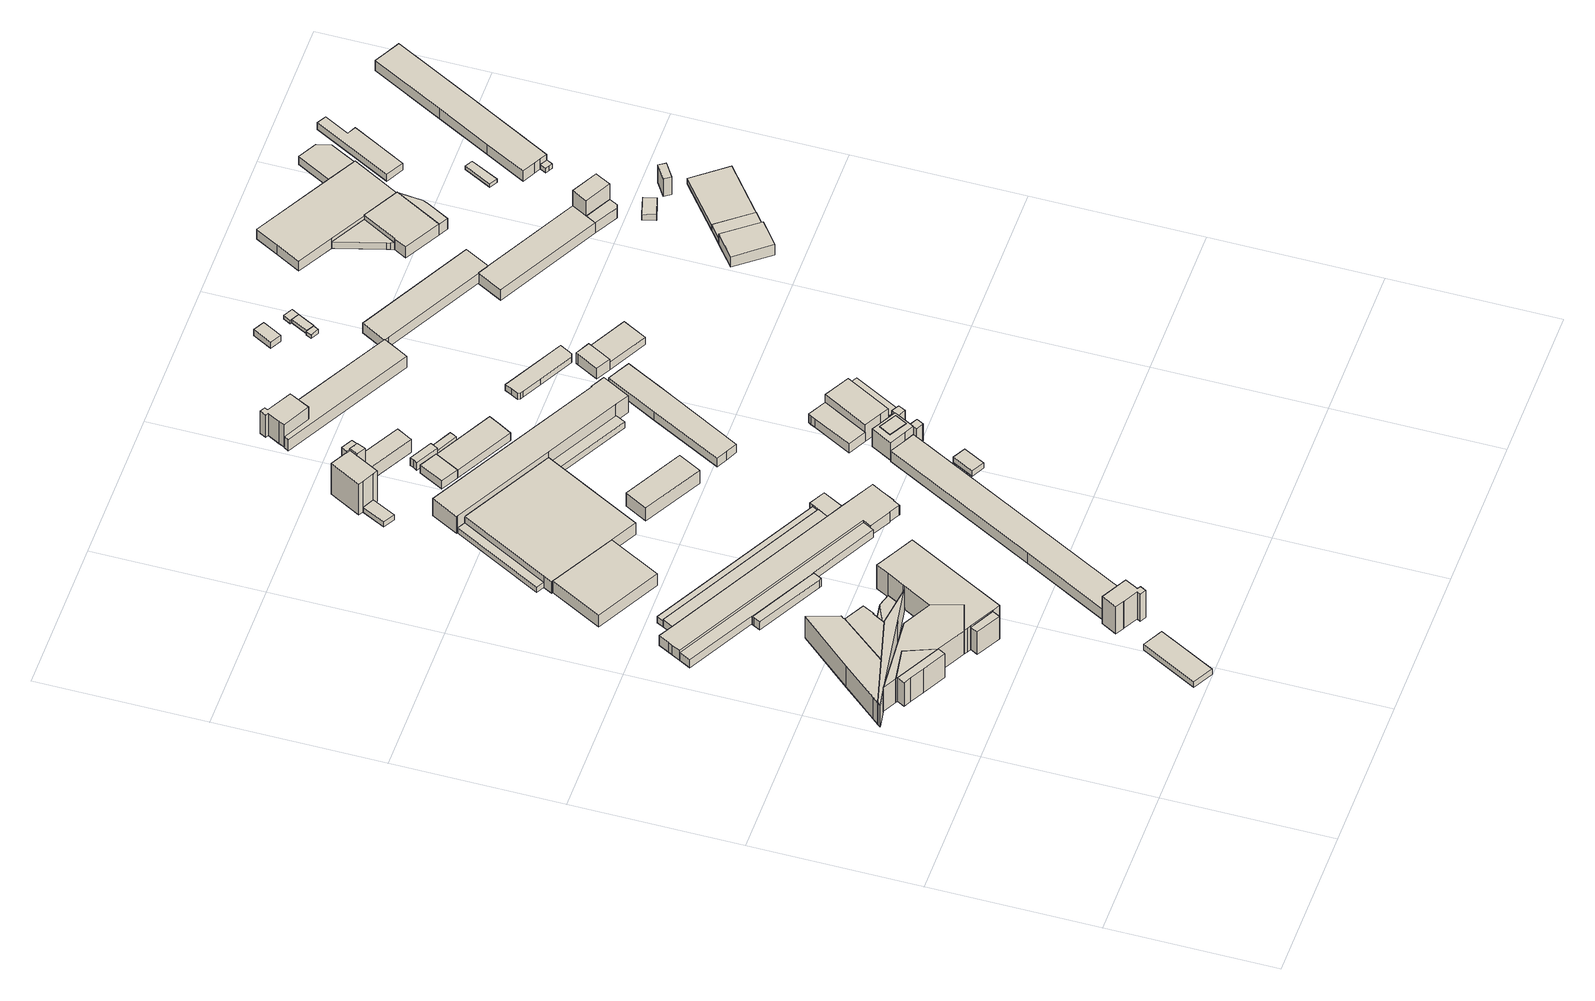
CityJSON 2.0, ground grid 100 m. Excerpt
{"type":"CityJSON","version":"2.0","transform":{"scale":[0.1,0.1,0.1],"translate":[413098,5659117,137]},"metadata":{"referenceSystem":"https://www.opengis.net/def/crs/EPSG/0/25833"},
"CityObjects":{
"building1":{"type":"Building","attributes":{"name":"Militärhistorisches Museum der Bundeswehr","Gemeindeschluessel":14612000,"QualitaetDacherkennung":100,"Geometrietyp2DReferenz":"3000","function":"31001_3034","roofType":"9999"},"children":["building1-1","building1-2","building1-3","building1-4","building1-5"]},
"building1-1":{"type":"BuildingPart","attributes":{"Dachtyp_tdc":"tdcPolyFlatRoof","Dachneigung":0,"QualitaetDacherkennung":100,"Geometrietyp2DReferenz":"3000","measuredHeight":17.05,"roofType":"1000"},"parents":["building1"],"geometry":[{"type":"Solid","lod":"1","boundaries":[[[[0,1,2,3,4,5]],[[6,7,8,9,10,11]],[[5,7,6,0]],[[4,8,7,5]],[[3,9,8,4]],[[2,10,9,3]],[[1,11,10,2]],[[0,6,11,1]]]]}]},
"building1-2":{"type":"BuildingPart","attributes":{"Dachtyp_tdc":"tdcLeanToRoof","Dachneigung":0,"QualitaetDacherkennung":100,"Geometrietyp2DReferenz":"3000","measuredHeight":15.99,"roofType":"2100"},"parents":["building1"],"geometry":[{"type":"Solid","lod":"1","boundaries":[[[[12,13,14,15,16,17]],[[18,19,20,21,22,23]],[[17,19,18,12]],[[16,20,19,17]],[[15,21,20,16]],[[14,22,21,15]],[[13,23,22,14]],[[12,18,23,13]]]]}]},
"building1-3":{"type":"BuildingPart","attributes":{"Dachtyp_tdc":"tdcLeanToRoof","Dachneigung":0,"QualitaetDacherkennung":100,"Geometrietyp2DReferenz":"3000","measuredHeight":16.74,"roofType":"2100"},"parents":["building1"],"geometry":[{"type":"Solid","lod":"1","boundaries":[[[[24,25,26,27,28,29,30,31]],[[32,33,34,35,36,37,38,39]],[[31,33,32,24]],[[30,34,33,31]],[[29,35,34,30]],[[28,36,35,29]],[[27,37,36,28]],[[26,38,37,27]],[[25,39,38,26]],[[24,32,39,25]]]]}]},
"building1-4":{"type":"BuildingPart","attributes":{"Dachtyp_tdc":"tdcLeanToRoof","Dachneigung":0,"QualitaetDacherkennung":100,"Geometrietyp2DReferenz":"3000","measuredHeight":1.2,"roofType":"2100"},"parents":["building1"],"geometry":[{"type":"Solid","lod":"1","boundaries":[[[[40,41,42,43,44]],[[45,46,47,48,49]],[[44,46,45,40]],[[43,47,46,44]],[[42,48,47,43]],[[41,49,48,42]],[[40,45,49,41]]]]}]},
"building1-5":{"type":"BuildingPart","attributes":{"Dachtyp_tdc":"tdcLeanToRoof","Dachneigung":0,"QualitaetDacherkennung":100,"Geometrietyp2DReferenz":"3000","measuredHeight":1.2,"roofType":"2100"},"parents":["building1"],"geometry":[{"type":"Solid","lod":"1","boundaries":[[[[50,51,52,40,44,53]],[[54,55,46,45,56,57]],[[53,55,54,50]],[[44,46,55,53]],[[40,45,46,44]],[[52,56,45,40]],[[51,57,56,52]],[[50,54,57,51]]]]}]},
"building2":{"type":"Building","attributes":{"Dachtyp_tdc":"tdcLeanToRoof","Gemeindeschluessel":14612000,"Dachneigung":0,"QualitaetDacherkennung":100,"Geometrietyp2DReferenz":"3000","measuredHeight":4.29,"function":"31001_2463","roofType":"2100"},"geometry":[{"type":"Solid","lod":"1","boundaries":[[[[58,59,60,61]],[[62,63,64,65]],[[61,63,62,58]],[[60,64,63,61]],[[59,65,64,60]],[[58,62,65,59]]]]}]},
"building3":{"type":"Building","attributes":{"name":"Militärhistorisches Museum der Bundeswehr","Gemeindeschluessel":14612000,"QualitaetDacherkennung":100,"Geometrietyp2DReferenz":"3000","function":"31001_3034","roofType":"9999"},"children":["building3-1","building3-2","building3-3","building3-4"]},
"building3-1":{"type":"BuildingPart","attributes":{"Dachtyp_tdc":"tdcGableRoof","Dachneigung":11.17,"QualitaetDacherkennung":100,"Geometrietyp2DReferenz":"3000","measuredHeight":19.89,"roofType":"3100"},"parents":["building3"],"geometry":[{"type":"Solid","lod":"1","boundaries":[[[[66,67,68,69,70,71,72,73,74,75]],[[76,77,78,79,80,81,82,83,84,85]],[[75,77,76,66]],[[74,78,77,75]],[[73,79,78,74]],[[72,80,79,73]],[[71,81,80,72]],[[70,82,81,71]],[[69,83,82,70]],[[68,84,83,69]],[[67,85,84,68]],[[66,76,85,67]]]]}]},
"building3-2":{"type":"BuildingPart","attributes":{"Dachtyp_tdc":"tdcGableRoof","Dachneigung":8.06,"QualitaetDacherkennung":100,"Geometrietyp2DReferenz":"3000","measuredHeight":18.03,"roofType":"3100"},"parents":["building3"],"geometry":[{"type":"Solid","lod":"1","boundaries":[[[[86,87,88,89,90]],[[91,92,93,94,95]],[[90,92,91,86]],[[89,93,92,90]],[[88,94,93,89]],[[87,95,94,88]],[[86,91,95,87]]]]}]},
"building3-3":{"type":"BuildingPart","attributes":{"Dachtyp_tdc":"tdcGableRoof","Dachneigung":14.39,"QualitaetDacherkennung":100,"Geometrietyp2DReferenz":"3000","measuredHeight":19.88,"roofType":"3100"},"parents":["building3"],"geometry":[{"type":"Solid","lod":"1","boundaries":[[[[96,97,98,74,71,99,100,101,102,103]],[[104,105,106,107,108,109,81,78,110,111]],[[103,105,104,96]],[[102,106,105,103]],[[101,107,106,102]],[[100,108,107,101]],[[99,109,108,100]],[[71,81,109,99]],[[74,78,81,71]],[[98,110,78,74]],[[97,111,110,98]],[[96,104,111,97]]]]}]},
"building3-4":{"type":"BuildingPart","attributes":{"Dachtyp_tdc":"tdcHipRoof","Dachneigung":13.46,"QualitaetDacherkennung":100,"Geometrietyp2DReferenz":"3000","measuredHeight":19.87,"roofType":"3200"},"parents":["building3"],"geometry":[{"type":"Solid","lod":"1","boundaries":[[[[112,113,114,115,116,117,118,119,120,102,99,100,121,122,123,124,125,126]],[[127,128,129,130,95,131,132,108,109,106,133,48,134,47,135,136,137,138]],[[126,128,127,112]],[[125,129,128,126]],[[124,130,129,125]],[[123,95,130,124]],[[122,131,95,123]],[[121,132,131,122]],[[100,108,132,121]],[[99,109,108,100]],[[102,106,109,99]],[[120,133,106,102]],[[119,48,133,120]],[[118,134,48,119]],[[117,47,134,118]],[[116,135,47,117]],[[115,136,135,116]],[[114,137,136,115]],[[113,138,137,114]],[[112,127,138,113]]]]}]},
"building4":{"type":"Building","attributes":{"Dachtyp_tdc":"tdcHipRoof","Gemeindeschluessel":14612000,"Dachneigung":55.74,"QualitaetDacherkennung":100,"Geometrietyp2DReferenz":"3000","measuredHeight":26.6,"function":"31001_9998","roofType":"3200"},"geometry":[{"type":"Solid","lod":"1","boundaries":[[[[139,140,141,142,143,144,145,146,147,148,149,150,151]],[[152,153,154,155,156,157,158,159,160,161,162,163,164]],[[151,153,152,139]],[[150,154,153,151]],[[149,155,154,150]],[[148,156,155,149]],[[147,157,156,148]],[[146,158,157,147]],[[145,159,158,146]],[[144,160,159,145]],[[143,161,160,144]],[[142,162,161,143]],[[141,163,162,142]],[[140,164,163,141]],[[139,152,164,140]]]]}]},
"building5":{"type":"Building","attributes":{"name":"Mandala Boulderhalle","Dachtyp_tdc":"tdcPolyFlatRoof","Gemeindeschluessel":14612000,"Dachneigung":0,"QualitaetDacherkennung":35,"Geometrietyp2DReferenz":"3000","measuredHeight":8.97,"function":"31001_3211","roofType":"1000"},"geometry":[{"type":"Solid","lod":"1","boundaries":[[[[165,166,167,168]],[[169,170,171,172]],[[168,170,169,165]],[[167,171,170,168]],[[166,172,171,167]],[[165,169,172,166]]]]}]},
"building6":{"type":"Building","attributes":{"Gemeindeschluessel":14612000,"QualitaetDacherkennung":100,"Geometrietyp2DReferenz":"3000","function":"31001_9998","roofType":"9999"},"children":["building6-1","building6-2","building6-3"]},
"building6-1":{"type":"BuildingPart","attributes":{"Dachtyp_tdc":"tdcGableRoof","Dachneigung":16.33,"QualitaetDacherkennung":100,"Geometrietyp2DReferenz":"3000","measuredHeight":9.62,"roofType":"3100"},"parents":["building6"],"geometry":[{"type":"Solid","lod":"1","boundaries":[[[[173,174,175,176,177,178,179,180,181,182,183,184,185,186,187,188,189,190,191,192]],[[193,194,195,196,197,198,199,200,201,202,203,204,205,206,207,208,209,210,211,212]],[[192,194,193,173]],[[191,195,194,192]],[[190,196,195,191]],[[189,197,196,190]],[[188,198,197,189]],[[187,199,198,188]],[[186,200,199,187]],[[185,201,200,186]],[[184,202,201,185]],[[183,203,202,184]],[[182,204,203,183]],[[181,205,204,182]],[[180,206,205,181]],[[179,207,206,180]],[[178,208,207,179]],[[177,209,208,178]],[[176,210,209,177]],[[175,211,210,176]],[[174,212,211,175]],[[173,193,212,174]]]]}]},
"building6-2":{"type":"BuildingPart","attributes":{"Dachtyp_tdc":"tdcPolyFlatRoof","Dachneigung":0,"QualitaetDacherkennung":100,"Geometrietyp2DReferenz":"3000","measuredHeight":5.98,"roofType":"1000"},"parents":["building6"],"geometry":[{"type":"Solid","lod":"1","boundaries":[[[[213,214,215,216,217,218,219,220,221,222,223,224,225,226,227]],[[228,229,230,231,232,233,234,235,236,237,238,239,240,241,242]],[[227,229,228,213]],[[226,230,229,227]],[[225,231,230,226]],[[224,232,231,225]],[[223,233,232,224]],[[222,234,233,223]],[[221,235,234,222]],[[220,236,235,221]],[[219,237,236,220]],[[218,238,237,219]],[[217,239,238,218]],[[216,240,239,217]],[[215,241,240,216]],[[214,242,241,215]],[[213,228,242,214]]]]}]},
"building6-3":{"type":"BuildingPart","attributes":{"Dachtyp_tdc":"tdcPolyFlatRoof","Dachneigung":0,"QualitaetDacherkennung":100,"Geometrietyp2DReferenz":"3000","measuredHeight":6,"roofType":"1000"},"parents":["building6"],"geometry":[{"type":"Solid","lod":"1","boundaries":[[[[243,244,245,246,223,222,221,247]],[[248,249,235,234,233,250,251,252]],[[247,249,248,243]],[[221,235,249,247]],[[222,234,235,221]],[[223,233,234,222]],[[246,250,233,223]],[[245,251,250,246]],[[244,252,251,245]],[[243,248,252,244]]]]}]},
"building7":{"type":"Building","attributes":{"Gemeindeschluessel":14612000,"QualitaetDacherkennung":100,"Geometrietyp2DReferenz":"3000","function":"31001_9998","roofType":"9999"},"children":["building7-1","building7-2"]},
"building7-1":{"type":"BuildingPart","attributes":{"Dachtyp_tdc":"tdcLeanToRoof","Dachneigung":0,"QualitaetDacherkennung":100,"Geometrietyp2DReferenz":"3000","measuredHeight":4.91,"roofType":"2100"},"parents":["building7"],"geometry":[{"type":"Solid","lod":"1","boundaries":[[[[253,254,255,256]],[[257,258,259,260]],[[256,258,257,253]],[[255,259,258,256]],[[254,260,259,255]],[[253,257,260,254]]]]}]},
"building7-2":{"type":"BuildingPart","attributes":{"Dachtyp_tdc":"tdcLeanToRoof","Dachneigung":0,"QualitaetDacherkennung":100,"Geometrietyp2DReferenz":"3000","measuredHeight":5.97,"roofType":"2100"},"parents":["building7"],"geometry":[{"type":"Solid","lod":"1","boundaries":[[[[261,262,263,264]],[[260,265,266,257]],[[264,265,260,261]],[[263,266,265,264]],[[262,257,266,263]],[[261,260,257,262]]]]}]},
"building8":{"type":"Building","attributes":{"Gemeindeschluessel":14612000,"Geometrietyp2DReferenz":"3000","function":"31001_2000","roofType":"9999"},"children":["building8-1","building8-2"]},
"building8-1":{"type":"BuildingPart","attributes":{"Dachtyp_tdc":"tdcPolyFlatRoof","Dachneigung":5.39,"QualitaetDacherkennung":80,"Geometrietyp2DReferenz":"3000","measuredHeight":4.21,"roofType":"2100"},"parents":["building8"],"geometry":[{"type":"Solid","lod":"1","boundaries":[[[[267,268,269,270]],[[271,272,273,274]],[[270,272,271,267]],[[269,273,272,270]],[[268,274,273,269]],[[267,271,274,268]]]]}]},
"building8-2":{"type":"BuildingPart","attributes":{"Dachtyp_tdc":"tdcPolyFlatRoof","Dachneigung":0,"QualitaetDacherkennung":32,"Geometrietyp2DReferenz":"3000","measuredHeight":8.88,"roofType":"1000"},"parents":["building8"],"geometry":[{"type":"Solid","lod":"1","boundaries":[[[[275,276,277,278,279,280,281,282]],[[271,274,283,284,285,286,287,288]],[[282,274,271,275]],[[281,283,274,282]],[[280,284,283,281]],[[279,285,284,280]],[[278,286,285,279]],[[277,287,286,278]],[[276,288,287,277]],[[275,271,288,276]]]]}]},
"building9":{"type":"Building","attributes":{"Dachtyp_tdc":"tdcGableRoof","Gemeindeschluessel":14612000,"Dachneigung":13.16,"QualitaetDacherkennung":100,"Geometrietyp2DReferenz":"3000","measuredHeight":9.13,"function":"31001_9998","roofType":"3100"},"geometry":[{"type":"Solid","lod":"1","boundaries":[[[[289,290,291,292,293,294,295,296,297]],[[298,299,300,301,302,303,304,305,306]],[[297,299,298,289]],[[296,300,299,297]],[[295,301,300,296]],[[294,302,301,295]],[[293,303,302,294]],[[292,304,303,293]],[[291,305,304,292]],[[290,306,305,291]],[[289,298,306,290]]]]}]},
"building10":{"type":"Building","attributes":{"Dachtyp_tdc":"tdcPolyFlatRoof","Gemeindeschluessel":14612000,"Dachneigung":0,"QualitaetDacherkennung":76,"Geometrietyp2DReferenz":"3000","measuredHeight":3.9,"function":"31001_2000","roofType":"1000"},"geometry":[{"type":"Solid","lod":"1","boundaries":[[[[307,308,309,310]],[[311,312,313,314]],[[310,312,311,307]],[[309,313,312,310]],[[308,314,313,309]],[[307,311,314,308]]]]}]},
"building11":{"type":"Building","attributes":{"Dachtyp_tdc":"tdcLeanToRoof","Gemeindeschluessel":14612000,"Dachneigung":0,"QualitaetDacherkennung":100,"Geometrietyp2DReferenz":"3000","measuredHeight":6.15,"function":"31001_9998","roofType":"2100"},"geometry":[{"type":"Solid","lod":"1","boundaries":[[[[315,316,317,264,318]],[[319,194,193,320,321]],[[318,194,319,315]],[[264,193,194,318]],[[317,320,193,264]],[[316,321,320,317]],[[315,319,321,316]]]]}]},
"building12":{"type":"Building","attributes":{"Gemeindeschluessel":14612000,"Geometrietyp2DReferenz":"3000","function":"31001_2000","roofType":"9999"},"children":["building12-1","building12-2","building12-3"]},
"building12-1":{"type":"BuildingPart","attributes":{"Dachtyp_tdc":"tdcPolyFlatRoof","Dachneigung":2.65,"QualitaetDacherkennung":34,"Geometrietyp2DReferenz":"3000","measuredHeight":24.98,"roofType":"2100"},"parents":["building12"],"geometry":[{"type":"Solid","lod":"1","boundaries":[[[[322,323,324,325,326]],[[327,328,329,330,331]],[[326,328,327,322]],[[325,329,328,326]],[[324,330,329,325]],[[323,331,330,324]],[[322,327,331,323]]]]}]},
"building12-2":{"type":"BuildingPart","attributes":{"Dachtyp_tdc":"tdcPolyFlatRoof","Dachneigung":2.75,"QualitaetDacherkennung":62,"Geometrietyp2DReferenz":"3000","measuredHeight":24.15,"roofType":"2100"},"parents":["building12"],"geometry":[{"type":"Solid","lod":"1","boundaries":[[[[332,333,334,335,336,337,338,339]],[[340,327,341,342,343,344,345,346]],[[339,327,340,332]],[[338,341,327,339]],[[337,342,341,338]],[[336,343,342,337]],[[335,344,343,336]],[[334,345,344,335]],[[333,346,345,334]],[[332,340,346,333]]]]}]},
"building12-3":{"type":"BuildingPart","attributes":{"Dachtyp_tdc":"tdcPolyFlatRoof","Dachneigung":3.02,"QualitaetDacherkennung":60,"Geometrietyp2DReferenz":"3000","measuredHeight":25.29,"roofType":"2100"},"parents":["building12"],"geometry":[{"type":"Solid","lod":"1","boundaries":[[[[347,348,349,350,351]],[[342,341,331,352,353]],[[351,341,342,347]],[[350,331,341,351]],[[349,352,331,350]],[[348,353,352,349]],[[347,342,353,348]]]]}]},
"building13":{"type":"Building","attributes":{"Dachtyp_tdc":"tdcGableRoof","Gemeindeschluessel":14612000,"Dachneigung":15.53,"QualitaetDacherkennung":88,"Geometrietyp2DReferenz":"3000","measuredHeight":11.52,"function":"31001_2000","roofType":"3100"},"geometry":[{"type":"Solid","lod":"1","boundaries":[[[[354,355,356,357]],[[358,359,360,361]],[[357,359,358,354]],[[356,360,359,357]],[[355,361,360,356]],[[354,358,361,355]]]]}]},
"building14":{"type":"Building","attributes":{"Dachtyp_tdc":"tdcGableRoof","Gemeindeschluessel":14612000,"Dachneigung":26.55,"QualitaetDacherkennung":59,"Geometrietyp2DReferenz":"3000","measuredHeight":7.59,"function":"31001_2000","roofType":"3100"},"geometry":[{"type":"Solid","lod":"1","boundaries":[[[[362,363,364,365]],[[366,367,368,369]],[[365,367,366,362]],[[364,368,367,365]],[[363,369,368,364]],[[362,366,369,363]]]]}]},
"building15":{"type":"Building","attributes":{"Dachtyp_tdc":"tdcFreeFormRoof","Gemeindeschluessel":14612000,"Dachneigung":11.73,"QualitaetDacherkennung":94,"Geometrietyp2DReferenz":"3000","measuredHeight":14.1,"function":"31001_2000","roofType":"5000"},"geometry":[{"type":"Solid","lod":"1","boundaries":[[[[370,371,372,373,374,375,376,377,378]],[[379,380,381,382,383,384,385,386,387]],[[378,380,379,370]],[[377,381,380,378]],[[376,382,381,377]],[[375,383,382,376]],[[374,384,383,375]],[[373,385,384,374]],[[372,386,385,373]],[[371,387,386,372]],[[370,379,387,371]]]]}]},
"building16":{"type":"Building","attributes":{"Dachtyp_tdc":"tdcPolyFlatRoof","Gemeindeschluessel":14612000,"Dachneigung":0,"QualitaetDacherkennung":78,"Geometrietyp2DReferenz":"3000","measuredHeight":10.18,"function":"31001_2000","roofType":"1000"},"geometry":[{"type":"Solid","lod":"1","boundaries":[[[[388,389,390,391,392,393,394,395]],[[396,397,398,399,400,401,402,403]],[[395,397,396,388]],[[394,398,397,395]],[[393,399,398,394]],[[392,400,399,393]],[[391,401,400,392]],[[390,402,401,391]],[[389,403,402,390]],[[388,396,403,389]]]]}]},
"building17":{"type":"Building","attributes":{"Dachtyp_tdc":"tdcGableRoof","Gemeindeschluessel":14612000,"Dachneigung":33.51,"QualitaetDacherkennung":76,"Geometrietyp2DReferenz":"3000","measuredHeight":6.59,"function":"31001_2000","roofType":"3100"},"geometry":[{"type":"Solid","lod":"1","boundaries":[[[[404,405,406,407,408,409,410,411]],[[412,413,414,415,416,417,418,419]],[[411,413,412,404]],[[410,414,413,411]],[[409,415,414,410]],[[408,416,415,409]],[[407,417,416,408]],[[406,418,417,407]],[[405,419,418,406]],[[404,412,419,405]]]]}]},
"building18":{"type":"Building","attributes":{"Dachtyp_tdc":"tdcLeanToRoof","Gemeindeschluessel":14612000,"Dachneigung":5.66,"QualitaetDacherkennung":100,"Geometrietyp2DReferenz":"3000","measuredHeight":4.51,"function":"31001_9998","roofType":"2100"},"geometry":[{"type":"Solid","lod":"1","boundaries":[[[[420,421,422,423]],[[424,425,426,427]],[[423,425,424,420]],[[422,426,425,423]],[[421,427,426,422]],[[420,424,427,421]]]]}]},
"building19":{"type":"Building","attributes":{"Dachtyp_tdc":"tdcFreeFormRoof","Gemeindeschluessel":14612000,"Dachneigung":15.39,"QualitaetDacherkennung":94,"Geometrietyp2DReferenz":"3000","measuredHeight":6.86,"function":"31001_2000","roofType":"5000"},"geometry":[{"type":"Solid","lod":"1","boundaries":[[[[428,429,430,431,432]],[[369,368,433,434,435]],[[432,368,369,428]],[[431,433,368,432]],[[430,434,433,431]],[[429,435,434,430]],[[428,369,435,429]]]]}]},
"building20":{"type":"Building","attributes":{"Dachtyp_tdc":"tdcPolyFlatRoof","Gemeindeschluessel":14612000,"Dachneigung":5.67,"QualitaetDacherkennung":81,"Geometrietyp2DReferenz":"3000","measuredHeight":5.1,"function":"31001_2000","roofType":"2100"},"geometry":[{"type":"Solid","lod":"1","boundaries":[[[[436,437,438,439]],[[440,384,383,441]],[[439,384,440,436]],[[438,383,384,439]],[[437,441,383,438]],[[436,440,441,437]]]]}]},
"building21":{"type":"Building","attributes":{"Dachtyp_tdc":"tdcPolyFlatRoof","Gemeindeschluessel":14612000,"Dachneigung":4.31,"QualitaetDacherkennung":81,"Geometrietyp2DReferenz":"3000","measuredHeight":3.49,"function":"31001_2000","roofType":"2100"},"geometry":[{"type":"Solid","lod":"1","boundaries":[[[[442,443,444,445,446]],[[447,448,449,450,451]],[[446,448,447,442]],[[445,449,448,446]],[[444,450,449,445]],[[443,451,450,444]],[[442,447,451,443]]]]}]},
"building22":{"type":"Building","attributes":{"Dachtyp_tdc":"tdcFreeFormRoof","Gemeindeschluessel":14612000,"Dachneigung":54.2,"QualitaetDacherkennung":43,"Geometrietyp2DReferenz":"3000","measuredHeight":23.35,"function":"31001_2000","roofType":"5000"},"geometry":[{"type":"Solid","lod":"1","boundaries":[[[[452,453,454,455,456,457,458,459,460]],[[461,462,463,464,465,466,467,468,469]],[[460,462,461,452]],[[459,463,462,460]],[[458,464,463,459]],[[457,465,464,458]],[[456,466,465,457]],[[455,467,466,456]],[[454,468,467,455]],[[453,469,468,454]],[[452,461,469,453]]]]}]},
"building23":{"type":"Building","attributes":{"Gemeindeschluessel":14612000,"QualitaetDacherkennung":100,"Geometrietyp2DReferenz":"3000","function":"31001_9998","roofType":"9999"},"children":["building23-1","building23-2","building23-3","building23-4"]},
"building23-1":{"type":"BuildingPart","attributes":{"Dachtyp_tdc":"tdcCutHipRoof","Dachneigung":0,"QualitaetDacherkennung":100,"Geometrietyp2DReferenz":"3000","measuredHeight":15.32,"roofType":"9999"},"parents":["building23"],"geometry":[{"type":"Solid","lod":"1","boundaries":[[[[470,471,472,473,474,475,476,477,478,479]],[[480,481,482,483,484,485,486,487,488,489]],[[479,481,480,470]],[[478,482,481,479]],[[477,483,482,478]],[[476,484,483,477]],[[475,485,484,476]],[[474,486,485,475]],[[473,487,486,474]],[[472,488,487,473]],[[471,489,488,472]],[[470,480,489,471]]]]}]},
"building23-2":{"type":"BuildingPart","attributes":{"Dachtyp_tdc":"tdcPyramidRoof","Dachneigung":15.28,"QualitaetDacherkennung":100,"Geometrietyp2DReferenz":"3000","measuredHeight":1.1,"roofType":"3500"},"parents":["building23"],"geometry":[{"type":"Solid","lod":"1","boundaries":[[[[490,491,492,493]],[[494,495,496,497]],[[493,495,494,490]],[[492,496,495,493]],[[491,497,496,492]],[[490,494,497,491]]]]}]},
"building23-3":{"type":"BuildingPart","attributes":{"Dachtyp_tdc":"tdcPyramidRoof","Dachneigung":34.06,"QualitaetDacherkennung":100,"Geometrietyp2DReferenz":"3000","measuredHeight":14.38,"roofType":"3500"},"parents":["building23"],"geometry":[{"type":"Solid","lod":"1","boundaries":[[[[476,475,474,498,499,500,501,502]],[[484,503,504,505,506,507,486,485]],[[502,503,484,476]],[[501,504,503,502]],[[500,505,504,501]],[[499,506,505,500]],[[498,507,506,499]],[[474,486,507,498]],[[475,485,486,474]],[[476,484,485,475]]]]}]},
"building23-4":{"type":"BuildingPart","attributes":{"Dachtyp_tdc":"tdcPyramidRoof","Dachneigung":34.48,"QualitaetDacherkennung":100,"Geometrietyp2DReferenz":"3000","measuredHeight":14.36,"roofType":"3500"},"parents":["building23"],"geometry":[{"type":"MultiSurface","lod":"1","boundaries":[[[508,472,509,510,511,512,513,508,473]],[[514,515,514,516,517,518,519,520,521]],[[473,515,514,508]],[[513,516,514,508]],[[512,517,516,513]],[[511,518,517,512]],[[510,519,518,511]],[[509,520,519,510]],[[472,521,520,509]],[[508,514,521,472]]]}]},
"building24":{"type":"Building","attributes":{"Dachtyp_tdc":"tdcLeanToRoof","Gemeindeschluessel":14612000,"Dachneigung":0,"QualitaetDacherkennung":100,"Geometrietyp2DReferenz":"3000","measuredHeight":6.89,"function":"31001_9998","roofType":"2100"},"geometry":[{"type":"Solid","lod":"1","boundaries":[[[[522,523,524,525,526,527]],[[528,529,530,531,532,533]],[[527,529,528,522]],[[526,530,529,527]],[[525,531,530,526]],[[524,532,531,525]],[[523,533,532,524]],[[522,528,533,523]]]]}]},
"building25":{"type":"Building","attributes":{"Dachtyp_tdc":"tdcGableRoof","Gemeindeschluessel":14612000,"Dachneigung":13.91,"QualitaetDacherkennung":52,"Geometrietyp2DReferenz":"3000","measuredHeight":7.28,"function":"31001_2000","roofType":"3100"},"geometry":[{"type":"Solid","lod":"1","boundaries":[[[[534,535,536,537,538,539,540,541,542,543]],[[544,545,546,547,548,549,550,551,552,553]],[[543,545,544,534]],[[542,546,545,543]],[[541,547,546,542]],[[540,548,547,541]],[[539,549,548,540]],[[538,550,549,539]],[[537,551,550,538]],[[536,552,551,537]],[[535,553,552,536]],[[534,544,553,535]]]]}]},
"building26":{"type":"Building","attributes":{"Dachtyp_tdc":"tdcGableRoof","Gemeindeschluessel":14612000,"Dachneigung":6.06,"QualitaetDacherkennung":100,"Geometrietyp2DReferenz":"3000","measuredHeight":13.35,"function":"31001_9998","roofType":"3100"},"geometry":[{"type":"Solid","lod":"1","boundaries":[[[[554,555,556,557,558,559]],[[560,529,528,561,562,563]],[[559,529,560,554]],[[558,528,529,559]],[[557,561,528,558]],[[556,562,561,557]],[[555,563,562,556]],[[554,560,563,555]]]]}]},
"building27":{"type":"Building","attributes":{"Dachtyp_tdc":"tdcFreeFormRoof","Gemeindeschluessel":14612000,"Dachneigung":13.75,"QualitaetDacherkennung":90,"Geometrietyp2DReferenz":"3000","measuredHeight":9.59,"function":"31001_2000","roofType":"5000"},"geometry":[{"type":"Solid","lod":"1","boundaries":[[[[564,565,566,567,568,569,570,571,572]],[[573,574,575,576,577,578,579,580,581]],[[572,574,573,564]],[[571,575,574,572]],[[570,576,575,571]],[[569,577,576,570]],[[568,578,577,569]],[[567,579,578,568]],[[566,580,579,567]],[[565,581,580,566]],[[564,573,581,565]]]]}]},
"building28":{"type":"Building","attributes":{"Dachtyp_tdc":"tdcLeanToRoof","Gemeindeschluessel":14612000,"Dachneigung":0,"QualitaetDacherkennung":100,"Geometrietyp2DReferenz":"3000","measuredHeight":8.38,"function":"31001_9998","roofType":"2100"},"geometry":[{"type":"Solid","lod":"1","boundaries":[[[[582,583,584,585,586]],[[587,588,589,590,591]],[[586,588,587,582]],[[585,589,588,586]],[[584,590,589,585]],[[583,591,590,584]],[[582,587,591,583]]]]}]},
"building29":{"type":"Building","attributes":{"Dachtyp_tdc":"tdcPolyFlatRoof","Gemeindeschluessel":14612000,"Dachneigung":2.64,"QualitaetDacherkennung":80,"Geometrietyp2DReferenz":"3000","measuredHeight":4.69,"function":"31001_2000","roofType":"2100"},"geometry":[{"type":"Solid","lod":"1","boundaries":[[[[592,593,594,595,596,597,598,599,600]],[[601,602,603,604,605,606,607,608,609]],[[600,602,601,592]],[[599,603,602,600]],[[598,604,603,599]],[[597,605,604,598]],[[596,606,605,597]],[[595,607,606,596]],[[594,608,607,595]],[[593,609,608,594]],[[592,601,609,593]]]]}]},
"building30":{"type":"Building","attributes":{"Dachtyp_tdc":"tdcFreeFormRoof","Gemeindeschluessel":14612000,"Dachneigung":10.06,"QualitaetDacherkennung":84,"Geometrietyp2DReferenz":"3000","measuredHeight":8.62,"function":"31001_2000","roofType":"5000"},"geometry":[{"type":"Solid","lod":"1","boundaries":[[[[610,611,612,613,614]],[[615,616,617,618,619]],[[614,616,615,610]],[[613,617,616,614]],[[612,618,617,613]],[[611,619,618,612]],[[610,615,619,611]]]]}]},
"building31":{"type":"Building","attributes":{"Dachtyp_tdc":"tdcGableRoof","Gemeindeschluessel":14612000,"Dachneigung":10.04,"QualitaetDacherkennung":62,"Geometrietyp2DReferenz":"3000","measuredHeight":6.48,"function":"31001_2000","roofType":"3100"},"geometry":[{"type":"Solid","lod":"1","boundaries":[[[[620,621,622,623]],[[624,615,619,625]],[[623,615,624,620]],[[622,619,615,623]],[[621,625,619,622]],[[620,624,625,621]]]]}]},
"building32":{"type":"Building","attributes":{"Dachtyp_tdc":"tdcGableRoof","Gemeindeschluessel":14612000,"Dachneigung":19.19,"QualitaetDacherkennung":87,"Geometrietyp2DReferenz":"3000","measuredHeight":5.52,"function":"31001_2000","roofType":"3100"},"geometry":[{"type":"Solid","lod":"1","boundaries":[[[[626,627,628,629]],[[630,631,632,633]],[[629,631,630,626]],[[628,632,631,629]],[[627,633,632,628]],[[626,630,633,627]]]]}]},
"building33":{"type":"Building","attributes":{"Dachtyp_tdc":"tdcPolyFlatRoof","Gemeindeschluessel":14612000,"Dachneigung":8.12,"QualitaetDacherkennung":65,"Geometrietyp2DReferenz":"3000","measuredHeight":3.43,"function":"31001_2000","roofType":"2100"},"geometry":[{"type":"Solid","lod":"1","boundaries":[[[[634,635,636,637,638]],[[639,640,641,642,643]],[[638,640,639,634]],[[637,641,640,638]],[[636,642,641,637]],[[635,643,642,636]],[[634,639,643,635]]]]}]},
"building34":{"type":"Building","attributes":{"Dachtyp_tdc":"tdcPolyFlatRoof","Gemeindeschluessel":14612000,"Dachneigung":7.78,"QualitaetDacherkennung":61,"Geometrietyp2DReferenz":"3000","measuredHeight":3,"function":"31001_2000","roofType":"2100"},"geometry":[{"type":"Solid","lod":"1","boundaries":[[[[644,645,646,647,648]],[[649,650,651,652,653]],[[648,650,649,644]],[[647,651,650,648]],[[646,652,651,647]],[[645,653,652,646]],[[644,649,653,645]]]]}]},
"building35":{"type":"Building","attributes":{"Dachtyp_tdc":"tdcPolyFlatRoof","Gemeindeschluessel":14612000,"Dachneigung":5.59,"QualitaetDacherkennung":65,"Geometrietyp2DReferenz":"3000","measuredHeight":3.03,"function":"31001_2000","roofType":"2100"},"geometry":[{"type":"Solid","lod":"1","boundaries":[[[[654,655,656,657,658]],[[659,660,661,652,651]],[[658,660,659,654]],[[657,661,660,658]],[[656,652,661,657]],[[655,651,652,656]],[[654,659,651,655]]]]}]},
"building36":{"type":"Building","attributes":{"Dachtyp_tdc":"tdcFreeFormRoof","Gemeindeschluessel":14612000,"Dachneigung":13.58,"QualitaetDacherkennung":82,"Geometrietyp2DReferenz":"3000","measuredHeight":8.54,"function":"31001_2000","roofType":"5000"},"geometry":[{"type":"Solid","lod":"1","boundaries":[[[[662,663,572,571,570,664,665,666,667]],[[668,669,670,671,672,673,674,675,676]],[[667,669,668,662]],[[666,670,669,667]],[[665,671,670,666]],[[664,672,671,665]],[[570,673,672,664]],[[571,674,673,570]],[[572,675,674,571]],[[663,676,675,572]],[[662,668,676,663]]]]}]},
"building37":{"type":"Building","attributes":{"Gemeindeschluessel":14612000,"Geometrietyp2DReferenz":"3000","function":"31001_2000","roofType":"9999"},"children":["building37-1","building37-2"]},
"building37-1":{"type":"BuildingPart","attributes":{"Dachtyp_tdc":"tdcGableRoof","Dachneigung":13.45,"QualitaetDacherkennung":90,"Geometrietyp2DReferenz":"3000","measuredHeight":9.14,"roofType":"3100"},"parents":["building37"],"geometry":[{"type":"Solid","lod":"1","boundaries":[[[[677,678,666,679]],[[680,681,682,683]],[[679,681,680,677]],[[666,682,681,679]],[[678,683,682,666]],[[677,680,683,678]]]]}]},
"building37-2":{"type":"BuildingPart","attributes":{"Dachtyp_tdc":"tdcPolyFlatRoof","Dachneigung":14.05,"QualitaetDacherkennung":63,"Geometrietyp2DReferenz":"3000","measuredHeight":8.79,"roofType":"2100"},"parents":["building37"],"geometry":[{"type":"Solid","lod":"1","boundaries":[[[[684,685,686,687,688]],[[680,689,690,691,692]],[[688,689,680,684]],[[687,690,689,688]],[[686,691,690,687]],[[685,692,691,686]],[[684,680,692,685]]]]}]},
"building38":{"type":"Building","attributes":{"Dachtyp_tdc":"tdcPolyFlatRoof","Gemeindeschluessel":14612000,"Dachneigung":0,"QualitaetDacherkennung":82,"Geometrietyp2DReferenz":"3000","measuredHeight":8.18,"function":"31001_2000","roofType":"1000"},"geometry":[{"type":"Solid","lod":"1","boundaries":[[[[693,694,695,696]],[[697,698,699,700]],[[696,698,697,693]],[[695,699,698,696]],[[694,700,699,695]],[[693,697,700,694]]]]}]},
"building39":{"type":"Building","attributes":{"Dachtyp_tdc":"tdcPolyFlatRoof","Gemeindeschluessel":14612000,"Dachneigung":0,"QualitaetDacherkennung":88,"Geometrietyp2DReferenz":"3000","measuredHeight":4.68,"function":"31001_2000","roofType":"1000"},"geometry":[{"type":"Solid","lod":"1","boundaries":[[[[701,702,703,704]],[[705,706,707,708]],[[704,706,705,701]],[[703,707,706,704]],[[702,708,707,703]],[[701,705,708,702]]]]}]},
"building40":{"type":"Building","attributes":{"Gemeindeschluessel":14612000,"Geometrietyp2DReferenz":"3000","function":"31001_2000","roofType":"9999"},"children":["building40-1","building40-2","building40-3","building40-4","building40-5"]},
"building40-1":{"type":"BuildingPart","attributes":{"Dachtyp_tdc":"tdcPolyFlatRoof","Dachneigung":3.05,"QualitaetDacherkennung":85,"Geometrietyp2DReferenz":"3000","measuredHeight":6.92,"roofType":"2100"},"parents":["building40"],"geometry":[{"type":"Solid","lod":"1","boundaries":[[[[709,710,711,712,713]],[[714,715,716,717,718]],[[712,715,714,713]],[[711,716,715,712]],[[710,717,716,711]],[[709,718,717,710]],[[713,714,718,709]]]]}]},
"building40-2":{"type":"BuildingPart","attributes":{"Dachtyp_tdc":"tdcPolyFlatRoof","Dachneigung":0,"QualitaetDacherkennung":20,"Geometrietyp2DReferenz":"3000","measuredHeight":8.27,"roofType":"1000"},"parents":["building40"],"geometry":[{"type":"Solid","lod":"1","boundaries":[[[[719,720,721,722,723,724]],[[725,726,727,728,729,730]],[[724,726,725,719]],[[723,727,726,724]],[[722,728,727,723]],[[721,729,728,722]],[[720,730,729,721]],[[719,725,730,720]]]]}]},
"building40-3":{"type":"BuildingPart","attributes":{"Dachtyp_tdc":"tdcPolyFlatRoof","Dachneigung":0,"QualitaetDacherkennung":50,"Geometrietyp2DReferenz":"3000","measuredHeight":5,"roofType":"1000"},"parents":["building40"],"geometry":[{"type":"Solid","lod":"1","boundaries":[[[[731,732,733,734,735]],[[736,737,738,739,740]],[[735,737,736,731]],[[734,738,737,735]],[[733,739,738,734]],[[732,740,739,733]],[[731,736,740,732]]]]}]},
"building40-4":{"type":"BuildingPart","attributes":{"Dachtyp_tdc":"tdcPolyFlatRoof","Dachneigung":0,"QualitaetDacherkennung":38,"Geometrietyp2DReferenz":"3000","measuredHeight":7.58,"roofType":"1000"},"parents":["building40"],"geometry":[{"type":"Solid","lod":"1","boundaries":[[[[741,742,743,744,745,746,747,748]],[[718,749,736,750,751,752,753,714]],[[748,718,714,741]],[[747,749,718,748]],[[746,736,749,747]],[[745,750,736,746]],[[744,751,750,745]],[[743,752,751,744]],[[742,753,752,743]],[[741,714,753,742]]]]}]},
"building40-5":{"type":"BuildingPart","attributes":{"Dachtyp_tdc":"tdcPolyFlatRoof","Dachneigung":0,"QualitaetDacherkennung":30,"Geometrietyp2DReferenz":"3000","measuredHeight":8.52,"roofType":"1000"},"parents":["building40"],"geometry":[{"type":"Solid","lod":"1","boundaries":[[[[754,755,756,757,758,759,760]],[[730,729,761,762,738,737,749]],[[760,729,730,754]],[[759,761,729,760]],[[758,762,761,759]],[[757,738,762,758]],[[756,737,738,757]],[[755,749,737,756]],[[754,730,749,755]]]]}]},
"building41":{"type":"Building","attributes":{"Dachtyp_tdc":"tdcFreeFormRoof","Gemeindeschluessel":14612000,"Dachneigung":56.58,"QualitaetDacherkennung":81,"Geometrietyp2DReferenz":"3000","measuredHeight":23.58,"function":"31001_9998","roofType":"5000"},"geometry":[{"type":"Solid","lod":"1","boundaries":[[[[763,764,765,766,767]],[[768,769,770,771,772]],[[767,769,768,763]],[[766,770,769,767]],[[765,771,770,766]],[[764,772,771,765]],[[763,768,772,764]]]]}]},
"building42":{"type":"Building","attributes":{"Gemeindeschluessel":14612000,"Dachtyp_tdc":"tdcGableRoof","Dachneigung":11.52,"QualitaetDacherkennung":11,"Geometrietyp2DReferenz":"3000","measuredHeight":5.44,"function":"31001_2000","roofType":"3100"},"geometry":[{"type":"Solid","lod":"1","boundaries":[[[[773,774,775,776]],[[777,778,779,780]],[[776,778,777,773]],[[775,779,778,776]],[[774,780,779,775]],[[773,777,780,774]]]]}]},
"building43":{"type":"Building","attributes":{"Dachtyp_tdc":"tdcPolyFlatRoof","Gemeindeschluessel":14612000,"Dachneigung":0,"QualitaetDacherkennung":42,"Geometrietyp2DReferenz":"3000","measuredHeight":4.27,"function":"31001_2000","roofType":"1000"},"geometry":[{"type":"Solid","lod":"1","boundaries":[[[[781,782,783,784]],[[785,705,708,786]],[[784,705,785,781]],[[783,708,705,784]],[[782,786,708,783]],[[781,785,786,782]]]]}]},
"building44":{"type":"Building","attributes":{"Dachtyp_tdc":"tdcFreeFormRoof","Gemeindeschluessel":14612000,"Dachneigung":61.06,"QualitaetDacherkennung":7,"Geometrietyp2DReferenz":"3000","measuredHeight":15.74,"function":"31001_2000","roofType":"5000"},"geometry":[{"type":"Solid","lod":"1","boundaries":[[[[787,788,789,790]],[[791,792,793,794]],[[790,792,791,787]],[[789,793,792,790]],[[788,794,793,789]],[[787,791,794,788]]]]}]},
"building45":{"type":"Building","attributes":{"Dachtyp_tdc":"tdcPolyFlatRoof","Gemeindeschluessel":14612000,"Dachneigung":6.16,"QualitaetDacherkennung":90,"Geometrietyp2DReferenz":"3000","measuredHeight":2.87,"function":"31001_2000","roofType":"2100"},"geometry":[{"type":"Solid","lod":"1","boundaries":[[[[795,796,797,798]],[[799,800,801,802]],[[798,800,799,795]],[[797,801,800,798]],[[796,802,801,797]],[[795,799,802,796]]]]}]},
"building46":{"type":"Building","attributes":{"Dachtyp_tdc":"tdcPolyFlatRoof","Gemeindeschluessel":14612000,"Dachneigung":9,"QualitaetDacherkennung":49,"Geometrietyp2DReferenz":"3000","measuredHeight":3.81,"function":"31001_2000","roofType":"2100"},"geometry":[{"type":"Solid","lod":"1","boundaries":[[[[803,804,805,806,807,808,809]],[[810,811,812,813,814,815,816]],[[809,811,810,803]],[[808,812,811,809]],[[807,813,812,808]],[[806,814,813,807]],[[805,815,814,806]],[[804,816,815,805]],[[803,810,816,804]]]]}]},
"building47":{"type":"Building","attributes":{"Dachtyp_tdc":"tdcPolyFlatRoof","Gemeindeschluessel":14612000,"Dachneigung":3.07,"QualitaetDacherkennung":89,"Geometrietyp2DReferenz":"3000","measuredHeight":5.47,"function":"31001_2000","roofType":"2100"},"geometry":[{"type":"Solid","lod":"1","boundaries":[[[[817,818,819,820,821,822]],[[823,824,825,826,827,828]],[[822,824,823,817]],[[821,825,824,822]],[[820,826,825,821]],[[819,827,826,820]],[[818,828,827,819]],[[817,823,828,818]]]]}]},
"building48":{"type":"Building","attributes":{"Dachtyp_tdc":"tdcGableRoof","Gemeindeschluessel":14612000,"Dachneigung":26.98,"QualitaetDacherkennung":84,"Geometrietyp2DReferenz":"3000","measuredHeight":10.24,"function":"31001_2000","roofType":"3100"},"geometry":[{"type":"Solid","lod":"1","boundaries":[[[[829,830,831,832,833,834,835,836,837,838,839]],[[840,841,842,843,844,845,846,847,848,849,850]],[[839,841,840,829]],[[838,842,841,839]],[[837,843,842,838]],[[836,844,843,837]],[[835,845,844,836]],[[834,846,845,835]],[[833,847,846,834]],[[832,848,847,833]],[[831,849,848,832]],[[830,850,849,831]],[[829,840,850,830]]]]}]}
},
"vertices":[
[857,1698,215],[603,1730,215],[25,1584,215],[10,1566,215],[123,1583,215],[629,1662,215],[857,1698,45],[629,1662,45],[123,1583,45],[10,1566,45],[25,1584,45],[603,1730,45],
[561,1941,207],[329,1661,207],[603,1730,207],[644,1805,207],[650,1805,207],[685,1873,207],[561,1941,47],[685,1873,47],[650,1805,47],[644,1805,47],[603,1730,47],[329,1661,47],
[329,1661,213],[561,1941,213],[557,1943,213],[575,1963,213],[513,2145,213],[234,1825,213],[56,1620,213],[25,1584,213],[329,1661,46],[25,1584,46],[56,1620,46],[234,1825,46],[513,2145,46],[575,1963,46],[557,1943,46],[561,1941,46],
[620,1728,60],[857,1698,60],[870,1700,60],[929,1812,60],[851,1834,60],[620,1728,48],[851,1834,48],[929,1812,48],[870,1700,48],[857,1698,48],
[650,1805,60],[644,1805,60],[603,1730,60],[649,1803,60],[650,1805,48],[649,1803,48],[603,1730,48],[644,1805,48],
[1134,344,44],[1014,408,44],[832,68,44],[952,4,44],[1134,344,1],[952,4,1],[832,68,1],[1014,408,1],
[191,1489,231],[237,1465,231],[321,1420,231],[460,1345,231],[472,1367,231],[484,1389,231],[409,1571,231],[206,1539,231],[215,1534,231],[214,1531,231],[191,1489,48],[214,1531,48],[215,1534,48],[206,1539,48],[409,1571,48],[484,1389,48],[472,1367,48],[460,1345,48],[321,1420,48],[237,1465,48],
[837,1189,222],[841,1197,222],[696,1275,222],[672,1230,222],[817,1152,222],[837,1189,48],[817,1152,48],[672,1230,48],[696,1275,48],[841,1197,48],
[607,1621,231],[350,1601,231],[123,1583,231],[653,1298,231],[654,1298,231],[833,1354,231],[778,1530,231],[773,1533,231],[607,1621,48],[773,1533,48],[778,1530,48],[833,1354,48],[654,1298,48],[653,1298,48],[123,1583,48],[350,1601,48],
[1045,1468,231],[1204,1764,231],[1203,1764,231],[1088,1826,231],[971,1889,231],[929,1812,231],[874,1709,231],[870,1700,231],[779,1530,231],[674,1286,231],[696,1274,231],[841,1197,231],[841,1196,231],[885,1173,231],[886,1173,231],[1045,1468,48],[886,1173,48],[885,1173,48],[841,1196,48],[696,1274,48],[674,1286,48],[779,1530,48],[874,1709,48],[971,1889,48],[1088,1826,48],[1203,1764,48],[1204,1764,48],
[1211,506,220],[1200,485,220],[1236,466,220],[1237,467,220],[1255,501,220],[1236,512,220],[1278,591,220],[1222,621,220],[1124,673,220],[1123,674,220],[1072,581,220],[1123,553,220],[1127,551,220],[1211,506,11],[1127,551,11],[1123,553,11],[1072,581,11],[1123,674,11],[1124,673,11],[1222,621,11],[1278,591,11],[1236,512,11],[1255,501,11],[1237,467,11],[1236,466,11],[1200,485,11],
[799,3318,144],[415,3528,144],[248,3217,144],[633,3010,144],[799,3318,54],[633,3010,54],[248,3217,54],[415,3528,54],
[1334,2273,127],[315,2818,127],[221,2869,127],[188,2806,127],[174,2782,127],[148,2733,127],[1356,2085,127],[1353,2080,127],[1330,2036,127],[1329,2035,127],[1452,1969,127],[1453,1970,127],[1519,1935,127],[1520,1934,127],[1543,1978,127],[1546,1976,127],[1588,2055,127],[1622,2118,127],[1618,2120,127],[1429,2222,127],[1334,2273,51],[1429,2222,51],[1618,2120,51],[1622,2118,51],[1588,2055,51],[1546,1976,51],[1543,1978,51],[1520,1934,51],[1519,1935,51],[1453,1970,51],[1452,1969,51],[1329,2035,51],[1330,2036,51],[1353,2080,51],[1356,2085,51],[148,2733,51],[174,2782,51],[188,2806,51],[221,2869,51],[315,2818,51],
[1329,2035,113],[1330,2036,113],[1353,2080,113],[1356,2085,113],[148,2733,113],[147,2731,113],[111,2663,113],[518,2445,113],[516,2442,113],[908,2233,113],[920,2226,113],[921,2229,113],[1317,2017,113],[1327,2036,113],[1328,2036,113],[1329,2035,53],[1328,2036,53],[1327,2036,53],[1317,2017,53],[921,2229,53],[920,2226,53],[908,2233,53],[516,2442,53],[518,2445,53],[111,2663,53],[147,2731,53],[148,2733,53],[1356,2085,53],[1353,2080,53],[1330,2036,53],
[489,2392,113],[490,2391,113],[882,2181,113],[893,2175,113],[509,2430,113],[489,2392,53],[509,2430,53],[893,2175,53],[882,2181,53],[490,2391,53],
[353,2889,102],[1372,2343,102],[1393,2381,102],[374,2928,102],[353,2889,53],[374,2928,53],[1393,2381,53],[1372,2343,53],
[1372,2343,113],[353,2889,113],[315,2818,113],[1334,2273,113],[1334,2273,53],[315,2818,53],
[437,3584,93],[726,4119,93],[679,4144,93],[390,3610,93],[437,3584,53],[390,3610,53],[679,4144,53],[726,4119,53],
[437,3584,142],[409,3531,142],[415,3528,142],[799,3318,142],[956,3234,142],[1242,3764,142],[1274,3823,142],[726,4119,142],[1274,3823,53],[1242,3764,53],[956,3234,53],[799,3318,53],[415,3528,53],[409,3531,53],
[1888,2101,124],[1394,1177,124],[1124,674,124],[1201,632,124],[1278,591,124],[1601,1197,124],[2028,2000,124],[2039,2021,124],[1963,2061,124],[1888,2101,43],[1963,2061,43],[2039,2021,43],[2028,2000,43],[1601,1197,43],[1278,591,43],[1201,632,43],[1124,674,43],[1394,1177,43],
[666,4495,97],[737,4634,97],[668,4669,97],[598,4532,97],[666,4495,58],[598,4532,58],[668,4669,58],[737,4634,58],
[1498,2350,113],[1403,2401,113],[1393,2381,113],[1429,2222,113],[1498,2350,51],[1393,2381,51],[1403,2401,51],
[843,4818,309],[912,4781,309],[926,4812,309],[927,4815,309],[861,4851,309],[843,4818,60],[861,4851,60],[927,4815,60],[926,4812,60],[912,4781,60],
[742,4872,298],[639,4684,298],[668,4669,298],[737,4634,298],[764,4621,298],[837,4756,298],[864,4807,298],[843,4818,298],[742,4872,60],[864,4807,60],[837,4756,60],[764,4621,60],[737,4634,60],[668,4669,60],[639,4684,60],
[837,4756,312],[890,4728,312],[894,4737,312],[912,4781,312],[864,4807,312],[894,4737,60],[890,4728,60],
[1415,3022,157],[1488,3156,157],[1139,3345,157],[1066,3212,157],[1415,3022,53],[1066,3212,53],[1139,3345,53],[1488,3156,53],
[960,4322,116],[1063,4266,116],[1141,4411,116],[1038,4466,116],[960,4322,55],[1038,4466,55],[1141,4411,55],[1063,4266,55],
[1799,3748,185],[761,4310,185],[673,4147,185],[679,4144,185],[1274,3823,185],[1715,3585,185],[1796,3541,185],[1885,3706,185],[1801,3751,185],[1799,3748,54],[1801,3751,54],[1885,3706,54],[1796,3541,54],[1715,3585,54],[1274,3823,54],[679,4144,54],[673,4147,54],[761,4310,54],
[1168,4559,156],[1180,4581,156],[1182,4584,156],[1218,4651,156],[926,4812,156],[894,4737,156],[890,4728,156],[884,4716,156],[1168,4559,54],[884,4716,54],[890,4728,54],[894,4737,54],[926,4812,54],[1218,4651,54],[1182,4584,54],[1180,4581,54],
[1051,4490,113],[1186,4418,113],[1187,4420,113],[1198,4440,113],[1208,4460,113],[1210,4462,113],[1075,4535,113],[1064,4513,113],[1051,4490,55],[1064,4513,55],[1075,4535,55],[1210,4462,55],[1208,4460,55],[1198,4440,55],[1187,4420,55],[1186,4418,55],
[1986,1611,88],[2053,1738,88],[1978,1778,88],[1911,1650,88],[1986,1611,47],[1911,1650,47],[1978,1778,47],[2053,1738,47],
[1063,4266,112],[1411,4079,112],[1453,4150,112],[1492,4222,112],[1141,4411,112],[1492,4222,55],[1453,4150,55],[1411,4079,55],
[1242,3764,101],[1684,3526,101],[1715,3585,101],[1274,3823,101],[1242,3764,54],[1684,3526,54],
[1187,4420,91],[1315,4352,91],[1331,4382,91],[1336,4392,91],[1208,4460,91],[1187,4420,58],[1208,4460,58],[1336,4392,58],[1331,4382,58],[1315,4352,58],
[1194,5244,264],[1046,5325,264],[1056,5343,264],[1024,5360,264],[1004,5322,264],[1022,5313,264],[982,5238,264],[966,5207,264],[1130,5122,264],[1194,5244,92],[1130,5122,92],[966,5207,92],[982,5238,92],[1022,5313,92],[1004,5322,92],[1024,5360,92],[1056,5343,92],[1046,5325,92],
[1888,2101,186],[1986,2049,186],[2039,2021,186],[2051,2043,186],[2094,2122,186],[2106,2145,186],[2106,2146,186],[2105,2146,186],[2007,2198,186],[1955,2226,186],[1888,2101,51],[1955,2226,51],[2007,2198,51],[2105,2146,51],[2106,2146,51],[2106,2145,51],[2094,2122,51],[2051,2043,51],[2039,2021,51],[1986,2049,51],
[1965,2186,209],[1926,2115,209],[2029,2059,209],[2067,2130,209],[1965,2186,204],[2067,2130,204],[2029,2059,204],[1926,2115,204],
[2138,2099,186],[2139,2099,186],[2160,2142,186],[2117,2166,186],[2117,2165,186],[2117,2165,51],[2117,2166,51],[2160,2142,51],[2139,2099,51],[2138,2099,51],
[2051,2042,186],[2028,2000,186],[2071,1978,186],[2073,1977,186],[2096,2019,186],[2095,2019,186],[2051,2042,52],[2051,2043,52],[2095,2019,52],[2096,2019,52],[2073,1977,52],[2071,1978,52],[2028,2000,52],[2039,2021,52],
[2127,2544,119],[2020,2601,119],[2010,2583,119],[1996,2557,119],[1873,2329,119],[1980,2272,119],[2127,2544,50],[1980,2272,50],[1873,2329,50],[1996,2557,50],[2010,2583,50],[2020,2601,50],
[1972,3422,117],[2025,3522,117],[2082,3630,117],[2015,3666,117],[1950,3700,117],[1785,3392,117],[1561,2968,117],[1625,2936,117],[1691,2903,117],[1918,3321,117],[1972,3422,53],[1918,3321,53],[1691,2903,53],[1625,2936,53],[1561,2968,53],[1785,3392,53],[1950,3700,53],[2015,3666,53],[2082,3630,53],[2025,3522,53],
[2076,2220,178],[2131,2190,178],[2278,2462,178],[2224,2492,178],[2127,2544,178],[1980,2272,178],[2076,2220,50],[2224,2492,50],[2278,2462,50],[2131,2190,50],
[1194,5244,173],[1130,5122,173],[966,5207,173],[950,5178,173],[1726,4759,173],[1786,4870,173],[1806,4906,173],[1808,4910,173],[1805,4912,173],[1194,5244,88],[1805,4912,88],[1808,4910,88],[1806,4906,88],[1786,4870,88],[1726,4759,88],[950,5178,88],[966,5207,88],[1130,5122,88],
[2334,2433,136],[2278,2462,136],[2131,2190,136],[2125,2180,136],[2181,2149,136],[2334,2433,52],[2181,2149,52],[2125,2180,52],[2131,2190,52],[2278,2462,52],
[1842,4050,103],[2050,3940,103],[2072,3945,103],[2113,4021,103],[1750,4215,103],[1728,4174,103],[1706,4133,103],[1715,4117,103],[1731,4109,103],[1842,4050,58],[1731,4109,58],[1715,4117,58],[1706,4133,58],[1728,4174,58],[1750,4215,58],[2113,4021,58],[2072,3945,58],[2050,3940,58],
[2064,3729,137],[2140,3871,137],[2055,3916,137],[2047,3902,137],[1979,3775,137],[2064,3729,55],[1979,3775,55],[2047,3902,55],[2055,3916,55],[2140,3871,55],
[2297,3606,113],[2373,3747,113],[2140,3871,113],[2064,3729,113],[2297,3606,55],[2373,3747,55],
[1626,5491,148],[1692,5455,148],[1754,5570,148],[1688,5606,148],[1626,5491,102],[1688,5606,102],[1754,5570,102],[1692,5455,102],
[1760,5307,131],[1808,5281,131],[1825,5313,131],[1781,5337,131],[1777,5339,131],[1760,5307,101],[1777,5339,101],[1781,5337,101],[1825,5313,101],[1808,5281,101],
[1825,5313,132],[1827,5313,132],[1881,5414,132],[1835,5439,132],[1781,5337,132],[1825,5313,106],[1781,5337,106],[1835,5439,106],[1881,5414,106],[1827,5313,106],
[1825,5444,133],[1835,5439,133],[1881,5414,133],[1905,5459,133],[1849,5489,133],[1825,5444,106],[1849,5489,106],[1905,5459,106],
[2570,4693,173],[1887,5057,173],[1830,4893,173],[2421,4576,173],[2424,4581,173],[2491,4545,173],[2570,4693,98],[2491,4545,98],[2424,4581,98],[2421,4576,98],[1830,4893,98],[1806,4906,98],[1808,4910,98],[1805,4912,98],[1887,5057,98],
[2964,4095,173],[3046,4249,173],[2342,4428,173],[2964,4095,92],[2342,4428,92],[2424,4581,92],[3046,4249,92],
[2964,4095,171],[3105,4019,171],[3126,4024,171],[3152,4074,171],[2997,4156,171],[2997,4156,92],[3152,4074,92],[3126,4024,92],[3105,4019,92],
[3241,3244,173],[3085,3443,173],[2944,3332,173],[3101,3133,173],[3241,3244,92],[3101,3133,92],[2944,3332,92],[3085,3443,92],
[3325,3310,141],[3168,3508,141],[3085,3443,141],[3241,3244,141],[3325,3310,94],[3241,3244,94],[3085,3443,94],[3168,3508,94],
[3011,5456,159],[3096,5615,159],[3074,5696,159],[2964,5756,159],[2848,5546,159],[2848,5546,95],[2964,5756,95],[3074,5696,95],[3096,5615,95],[3011,5456,95],
[2839,5024,177],[2852,5167,177],[2696,4886,177],[2751,4856,177],[2825,4990,177],[2827,4995,177],[2839,5024,95],[2827,4995,95],[2825,4990,95],[2751,4856,95],[2696,4886,95],[2852,5167,95],
[2430,5404,145],[2512,5121,145],[2518,5100,145],[2523,5080,145],[2641,5287,145],[2430,5404,95],[2641,5287,95],[2523,5080,95],[2518,5100,95],[2512,5121,95],
[2848,5546,170],[2375,5807,170],[2373,5802,170],[2298,5666,170],[2218,5521,170],[2430,5404,170],[2853,5170,170],[3011,5456,170],[2853,5170,95],[2218,5521,95],[2298,5666,95],[2373,5802,95],[2375,5807,95],
[2852,5167,180],[2853,5170,180],[2641,5287,180],[2523,5080,180],[2522,5080,180],[2481,5005,180],[2696,4886,180],[2481,5005,95],[2522,5080,95],
[3191,4148,291],[3201,4167,291],[3046,4249,291],[2997,4156,291],[3152,4074,291],[3191,4148,95],[3152,4074,95],[2997,4156,95],[3046,4249,95],[3201,4167,95],
[3253,3923,133],[3134,3890,133],[3155,3813,133],[3274,3847,133],[3253,3923,87],[3274,3847,87],[3155,3813,87],[3134,3890,87],
[3612,3537,137],[3455,3735,137],[3168,3508,137],[3325,3310,137],[3612,3537,94],[3455,3735,94],
[3329,3832,229],[3355,3792,229],[3445,3850,229],[3419,3890,229],[3329,3832,93],[3419,3890,93],[3445,3850,93],[3355,3792,93],
[3190,4896,129],[3105,4731,129],[3150,4705,129],[3235,4872,129],[3190,4896,103],[3235,4872,103],[3150,4705,103],[3105,4731,103],
[3337,4456,139],[3338,4459,139],[3355,4491,139],[3353,4492,139],[3313,4514,139],[3294,4478,139],[3317,4466,139],[3337,4456,104],[3317,4466,104],[3294,4478,104],[3313,4514,104],[3353,4492,104],[3355,4491,104],[3338,4459,104],
[3257,5533,156],[3206,5560,156],[3285,5708,156],[3231,5737,156],[2980,5268,156],[3084,5212,156],[3257,5533,104],[3084,5212,104],[2980,5268,104],[3231,5737,104],[3285,5708,104],[3206,5560,104],
[3636,5013,183],[3657,5053,183],[3891,5489,183],[3815,5530,183],[3736,5572,183],[3503,5138,183],[3330,4816,183],[3200,4574,183],[3277,4533,183],[3313,4514,183],[3353,4492,183],[3636,5013,103],[3353,4492,103],[3313,4514,103],[3277,4533,103],[3200,4574,103],[3330,4816,103],[3503,5138,103],[3736,5572,103],[3815,5530,103],[3891,5489,103],[3657,5053,103]
]}
